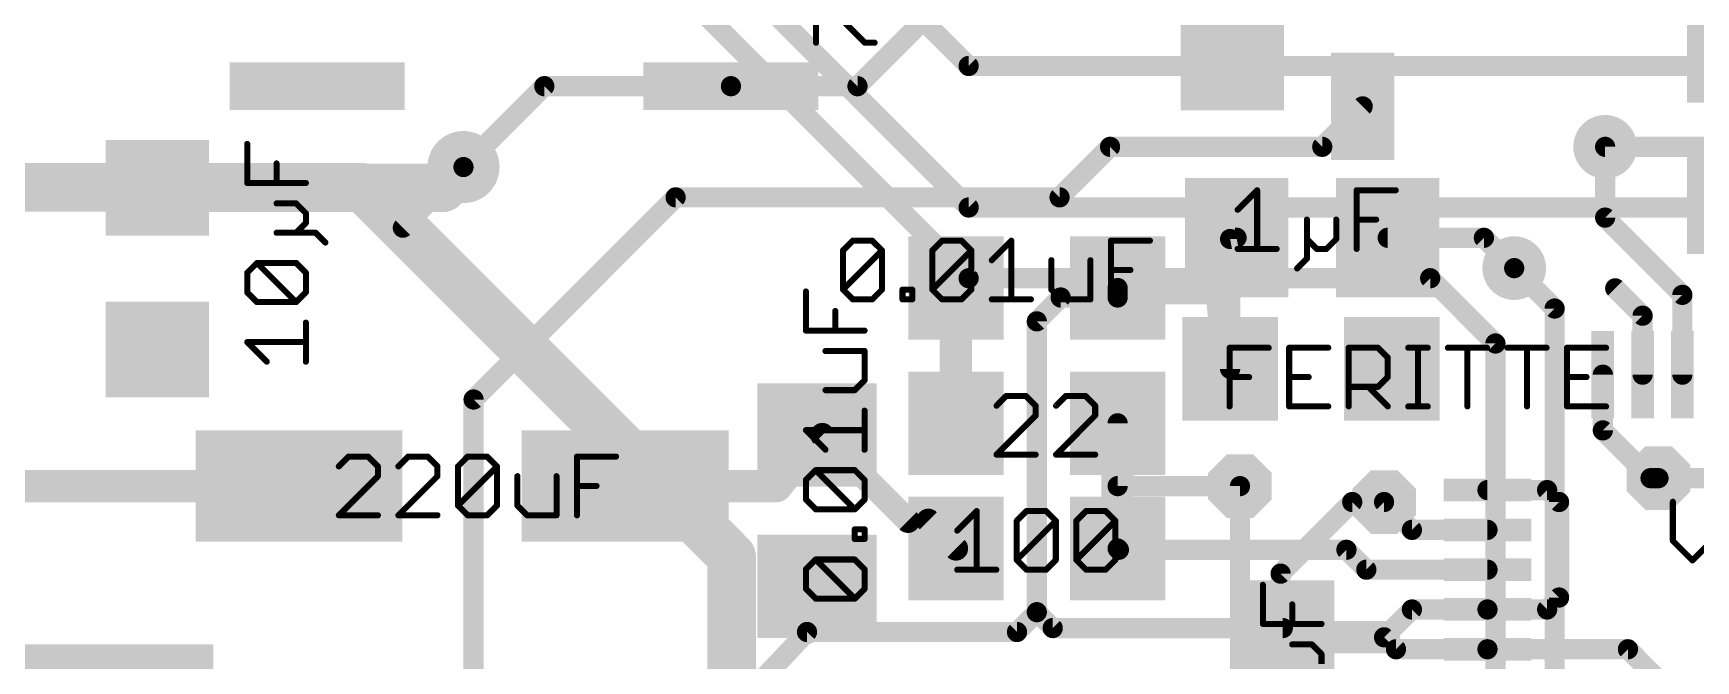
# Model space of a CAD drawing. Extents: x -2.6 to 77.4, y -0.1 to 55.9.
# Drawn here: x 15.42 to 36.32, y 27.71 to 35.59 of the extents above; entities that cross this region are included whole.
import ezdxf

# ---------------------------------------------------------------- set-up
doc = ezdxf.new("R2010")
doc.units = 0
for name, color, linetype in [('1', 12, 'CONTINUOUS'), ('16', 132, 'CONTINUOUS'), ('18', 110, 'CONTINUOUS'), ('27', 253, 'CONTINUOUS')]:
    doc.layers.add(name, color=color, linetype=linetype)

# ---------------------------------------------------------------- blocks, each defined once
blk = doc.blocks.new('RECT')
blk.add_solid([(-0.5, -0.5), (0.5, -0.5), (-0.5, 0.5), (0.5, 0.5)])
blk = doc.blocks.new('ROUNDV')
at = {"const_width": 0.5}
blk.add_lwpolyline([(0, -0.25, 1), (0, 0.25, 1), (0, -0.25)], format="xyb", dxfattribs=at)
blk = doc.blocks.new('OCTAGONV')
at = {"const_width": 0.5}
blk.add_lwpolyline([(-0.25, -0.1036), (-0.25, 0.1036), (-0.1036, 0.25), (0.1036, 0.25), (0.25, 0.1036), (0.25, -0.1036), (0.1036, -0.25), (-0.1036, -0.25), (-0.25, -0.1036), (-0.25, 0.1036)], dxfattribs=at)

msp = doc.modelspace()

# ---------------------------------------------------------------- linework, layer by layer
at = {"layer": '1'}
for points, const_width in [([(27.051, 36.195), (25.781, 34.925)], 0.254), ([(21.844, 34.925), (20.828, 33.909)], 0.254), ([(24.19, 34.925), (21.844, 34.925)], 0.254), ([(25.781, 34.925), (24.19, 34.925)], 0.254), ([(31.623, 34.163), (32.131, 34.671)], 0.254), ([(28.321, 33.528), (28.956, 34.163)], 0.254), ([(28.956, 34.163), (31.623, 34.163)], 0.254), ([(35.179, 33.274), (35.179, 34.163)], 0.254), ([(20.567, 33.648), (20.828, 33.909)], 0.6096), ([(20.574, 33.655), (20.828, 33.909)], 0.6096), ([(16.98, 33.648), (20.567, 33.648)], 0.6096), ([(20.955, 30.988), (23.495, 33.528)], 0.254), ([(23.495, 33.528), (28.321, 33.528)], 0.254), ([(36.15, 32.303), (35.179, 33.274)], 0.254), ([(30.546, 33.02), (30.465, 33.005)], 0.254), ([(30.465, 33.005), (30.465, 31.373)], 0.254), ([(33.655, 33.02), (32.446, 33.02)], 0.254), ([(34.036, 32.639), (33.655, 33.02)], 0.254), ([(27.019, 30.689), (27.019, 32.389)], 0.4064), ([(28.035, 31.97), (28.335, 32.27)], 0.254), ([(28.335, 32.27), (29.051, 32.27)], 0.254), ([(30.349, 32.389), (29.051, 32.389)], 0.4064), ([(29.051, 32.27), (29.051, 32.389)], 0.254), ([(30.465, 31.373), (30.349, 32.389)], 0.4064), ([(35.65, 32.041), (35.306, 32.385)], 0.254), ([(36.15, 31.3), (36.15, 32.303)], 0.254), ([(28.035, 31.97), (28.035, 28.316)], 0.254), ([(35.65, 31.3), (35.65, 32.041)], 0.254), ([(35.15, 31.3), (35.15, 30.6)], 0.254), ([(20.955, 21.971), (20.955, 30.988)], 0.254), ([(25.273, 30.541), (24.759, 29.9)], 0.4064), ([(29.051, 30.689), (29.051, 29.116)], 0.4064), ([(29.051, 29.9), (29.051, 30.689)], 0.254), ([(35.15, 30.6), (35.75, 30)], 0.254), ([(25.273, 30.541), (25.339, 30.541)], 0.3048), ([(25.339, 30.541), (26.416, 29.464)], 0.3048), ([(5.173, 29.9), (18.761, 29.9)], 0.4064), ([(24.759, 29.9), (22.861, 29.9)], 0.4064), ([(35.75, 30), (35.85, 30)], 0.254), ([(30.589, 29.9), (29.051, 29.9)], 0.254), ([(33.7, 29.85), (34.45, 29.85)], 0.254), ([(34.45, 29.85), (34.6, 29.7)], 0.254), ([(32.75, 29.35), (32.4, 29.7)], 0.254), ([(34.6, 29.7), (34.6, 28.5)], 0.254), ([(26.416, 29.464), (26.671, 29.464)], 0.3048), ([(26.671, 29.464), (27.019, 29.116)], 0.3048), ([(33.7, 29.35), (32.75, 29.35)], 0.254), ([(29.051, 29.108), (29.051, 29.116)], 0.4064), ([(29.067, 29.1), (29.051, 29.116)], 0.254), ([(31.927, 29.1), (29.067, 29.1)], 0.254), ([(32.177, 28.85), (31.927, 29.1)], 0.254), ([(33.7, 28.85), (32.177, 28.85)], 0.254), ([(25.146, 28.387), (25.273, 28.641)], 0.3048), ([(25.146, 28.067), (25.146, 28.387)], 0.3048), ([(27.786, 28.067), (28.035, 28.316)], 0.254), ([(28.035, 28.316), (28.235, 28.116)], 0.254), ([(32.75, 28.35), (32.4, 28)], 0.254), ([(33.7, 28.35), (32.75, 28.35)], 0.254), ([(34.45, 28.35), (33.7, 28.35)], 0.254), ([(34.6, 28.5), (34.45, 28.35)], 0.254), ([(28.235, 28.116), (31.127, 28.116)], 0.254), ([(31.243, 28), (31.127, 28.116)], 0.4064), ([(24.069, 26.924), (25.146, 28.067)], 0.254), ([(25.146, 28.067), (27.786, 28.067)], 0.254), ([(32.4, 28), (31.243, 28)], 0.4064), ([(32.55, 27.85), (32.4, 28)], 0.254), ([(33.7, 27.85), (32.55, 27.85)], 0.254), ([(33.7, 27.85), (35.466, 27.85)], 0.254), ([(35.466, 27.85), (35.87, 27.446)], 0.254)]:
    msp.add_lwpolyline(points, dxfattribs=dict(at, const_width=const_width))
for points, const_width in [([(21.844, 34.9885, 1), (21.844, 34.8615)], 0.127), ([(21.8889, 34.8801, 1), (21.7991, 34.9699)], 0.127), ([(24.19, 34.9885, 1), (24.19, 34.8615)], 0.127), ([(24.19, 34.8615, 1), (24.19, 34.9885)], 0.127), ([(25.7361, 34.9699, 1), (25.8259, 34.8801)], 0.127), ([(25.781, 34.8615, 1), (25.781, 34.9885)], 0.127), ([(32.1759, 34.6261, 1), (32.0861, 34.7159)], 0.127), ([(28.956, 34.2265, 1), (28.956, 34.0995)], 0.127), ([(29.0009, 34.1181, 1), (28.9111, 34.2079)], 0.127), ([(31.623, 34.0995, 1), (31.623, 34.2265)], 0.127), ([(35.2425, 34.163, 1), (35.1155, 34.163)], 0.127), ([(20.9358, 33.8012, 1), (20.7202, 34.0168)], 0.3048), ([(20.9358, 33.8012, 1), (20.7202, 34.0168)], 0.3048), ([(31.5781, 34.2079, 1), (31.6679, 34.1181)], 0.127), ([(16.98, 33.8004, 1), (16.98, 33.4956)], 0.3048), ([(20.4592, 33.7558, 1), (20.6748, 33.5402)], 0.3048), ([(20.4662, 33.7628, 1), (20.6818, 33.5472)], 0.3048), ([(20.567, 33.4956, 1), (20.567, 33.8004)], 0.3048), ([(20.7831, 33.9539, 1), (20.8729, 33.8641)], 0.127), ([(23.495, 33.5915, 1), (23.495, 33.4645)], 0.127), ([(23.5399, 33.4831, 1), (23.4501, 33.5729)], 0.127), ([(28.321, 33.4645, 1), (28.321, 33.5915)], 0.127), ([(28.2761, 33.5729, 1), (28.3659, 33.4831)], 0.127), ([(35.2239, 33.3189, 1), (35.1341, 33.2291)], 0.127), ([(35.1155, 33.274, 1), (35.2425, 33.274)], 0.127), ([(30.5285, 33.005, 1), (30.4015, 33.005)], 0.127), ([(30.4534, 33.0674, 1), (30.4766, 32.9426)], 0.127), ([(30.5576, 32.9576, 1), (30.5344, 33.0824)], 0.127), ([(32.446, 33.0835, 1), (32.446, 32.9565)], 0.127), ([(33.6999, 33.0649, 1), (33.6101, 32.9751)], 0.127), ([(33.655, 32.9565, 1), (33.655, 33.0835)], 0.127), ([(33.9911, 32.5941, 1), (34.0809, 32.6839)], 0.127), ([(27.1206, 32.389, 1), (26.9174, 32.389)], 0.2032), ([(28.335, 32.3335, 1), (28.335, 32.2065)], 0.127), ([(28.3799, 32.2251, 1), (28.2901, 32.3149)], 0.127), ([(29.051, 32.4906, 1), (29.051, 32.2874)], 0.2032), ([(29.1145, 32.389, 1), (28.9875, 32.389)], 0.127), ([(29.051, 32.2065, 1), (29.051, 32.3335)], 0.127), ([(30.4499, 32.4005, 1), (30.2481, 32.3775)], 0.2032), ([(30.349, 32.2874, 1), (30.349, 32.4906)], 0.2032), ([(35.3509, 32.4299, 1), (35.2611, 32.3401)], 0.127), ([(36.2135, 32.303, 1), (36.0865, 32.303)], 0.127), ([(36.1051, 32.2581, 1), (36.1949, 32.3479)], 0.127), ([(28.9875, 32.27, 1), (29.1145, 32.27)], 0.127), ([(28.0985, 31.97, 1), (27.9715, 31.97)], 0.127), ([(27.9901, 32.0149, 1), (28.0799, 31.9251)], 0.127), ([(35.7135, 32.041, 1), (35.5865, 32.041)], 0.127), ([(35.6051, 31.9961, 1), (35.6949, 32.0859)], 0.127), ([(30.3641, 31.3615, 1), (30.5659, 31.3845)], 0.2032), ([(30.4015, 31.373, 1), (30.5285, 31.373)], 0.127), ([(35.2135, 31.3, 1), (35.0865, 31.3)], 0.127), ([(35.5865, 31.3, 1), (35.7135, 31.3)], 0.127), ([(36.0865, 31.3, 1), (36.2135, 31.3)], 0.127), ([(21.0185, 30.988, 1), (20.8915, 30.988)], 0.127), ([(20.9101, 31.0329, 1), (20.9999, 30.9431)], 0.127), ([(25.3523, 30.4774, 1), (25.1937, 30.6046)], 0.2032), ([(26.9174, 30.689, 1), (27.1206, 30.689)], 0.2032), ([(29.1526, 30.689, 1), (28.9494, 30.689)], 0.2032), ([(29.1145, 30.689, 1), (28.9875, 30.689)], 0.127), ([(35.1949, 30.6449, 1), (35.1051, 30.5551)], 0.127), ([(25.273, 30.6172, 1), (25.273, 30.4648)], 0.1524), ([(25.3929, 30.5949, 1), (25.2851, 30.4871)], 0.1524), ([(25.339, 30.4648, 1), (25.339, 30.6172)], 0.1524), ([(35.0865, 30.6, 1), (35.2135, 30.6)], 0.127), ([(18.761, 29.7984, 1), (18.761, 30.0016)], 0.2032), ([(22.861, 30.0016, 1), (22.861, 29.7984)], 0.2032), ([(24.759, 29.7984, 1), (24.759, 30.0016)], 0.2032), ([(35.75, 30.0635, 1), (35.75, 29.9365)], 0.127), ([(35.7051, 29.9551, 1), (35.7949, 30.0449)], 0.127), ([(35.85, 29.9365, 1), (35.85, 30.0635)], 0.127), ([(24.6797, 29.9636, 1), (24.8383, 29.8364)], 0.2032), ([(29.051, 29.9635, 1), (29.051, 29.8365)], 0.127), ([(28.9875, 29.9, 1), (29.1145, 29.9)], 0.127), ([(30.589, 29.8365, 1), (30.589, 29.9635)], 0.127), ([(33.7, 29.9135, 1), (33.7, 29.7865)], 0.127), ([(34.4949, 29.8949, 1), (34.4051, 29.8051)], 0.127), ([(34.45, 29.7865, 1), (34.45, 29.9135)], 0.127), ([(32.4449, 29.7449, 1), (32.3551, 29.6551)], 0.127), ([(34.6635, 29.7, 1), (34.5365, 29.7)], 0.127), ([(34.5551, 29.6551, 1), (34.6449, 29.7449)], 0.127), ([(26.416, 29.5402, 1), (26.416, 29.3878)], 0.1524), ([(26.3621, 29.4101, 1), (26.4699, 29.5179)], 0.1524), ([(26.7249, 29.5179, 1), (26.6171, 29.4101)], 0.1524), ([(26.671, 29.3878, 1), (26.671, 29.5402)], 0.1524), ([(32.75, 29.4135, 1), (32.75, 29.2865)], 0.127), ([(33.7, 29.2865, 1), (33.7, 29.4135)], 0.127), ([(29.1526, 29.116, 1), (28.9494, 29.116)], 0.2032), ([(32.7051, 29.3051, 1), (32.7949, 29.3949)], 0.127), ([(26.9651, 29.0621, 1), (27.0729, 29.1699)], 0.1524), ([(28.9494, 29.116, 1), (29.1526, 29.116)], 0.2032), ([(28.9494, 29.108, 1), (29.1526, 29.108)], 0.2032), ([(29.0959, 29.1609, 1), (29.0061, 29.0711)], 0.127), ([(29.067, 29.1635, 1), (29.067, 29.0365)], 0.127), ([(29.0221, 29.0551, 1), (29.1119, 29.1449)], 0.127), ([(31.9719, 29.1449, 1), (31.8821, 29.0551)], 0.127), ([(31.927, 29.0365, 1), (31.927, 29.1635)], 0.127), ([(32.177, 28.9135, 1), (32.177, 28.7865)], 0.127), ([(32.1321, 28.8051, 1), (32.2219, 28.8949)], 0.127), ([(33.7, 28.7865, 1), (33.7, 28.9135)], 0.127), ([(25.3412, 28.6069, 1), (25.2048, 28.6751)], 0.1524), ([(25.2222, 28.387, 1), (25.0698, 28.387)], 0.1524), ([(25.0778, 28.4211, 1), (25.2142, 28.3529)], 0.1524), ([(28.0799, 28.3609, 1), (27.9901, 28.2711)], 0.127), ([(28.0799, 28.2711, 1), (27.9901, 28.3609)], 0.127), ([(32.75, 28.4135, 1), (32.75, 28.2865)], 0.127), ([(32.7949, 28.3051, 1), (32.7051, 28.3949)], 0.127), ([(33.7, 28.4135, 1), (33.7, 28.2865)], 0.127), ([(33.7, 28.2865, 1), (33.7, 28.4135)], 0.127), ([(34.4051, 28.3949, 1), (34.4949, 28.3051)], 0.127), ([(34.45, 28.2865, 1), (34.45, 28.4135)], 0.127), ([(34.5365, 28.5, 1), (34.6635, 28.5)], 0.127), ([(34.6449, 28.4551, 1), (34.5551, 28.5449)], 0.127), ([(27.9715, 28.316, 1), (28.0985, 28.316)], 0.127), ([(28.235, 28.1795, 1), (28.235, 28.0525)], 0.127), ([(28.1901, 28.0711, 1), (28.2799, 28.1609)], 0.127), ([(31.1988, 28.1878, 1), (31.0552, 28.0442)], 0.2032), ([(31.127, 28.0525, 1), (31.127, 28.1795)], 0.127), ([(25.0698, 28.067, 1), (25.2222, 28.067)], 0.1524), ([(25.146, 28.1305, 1), (25.146, 28.0035)], 0.127), ([(25.1922, 28.0235, 1), (25.0998, 28.1105)], 0.127), ([(27.7411, 28.1119, 1), (27.8309, 28.0221)], 0.127), ([(27.786, 28.0035, 1), (27.786, 28.1305)], 0.127), ([(31.243, 28.1016, 1), (31.243, 27.8984)], 0.2032), ([(31.1712, 27.9282, 1), (31.3148, 28.0718)], 0.2032), ([(32.4449, 28.0449, 1), (32.3551, 27.9551)], 0.127), ([(32.3551, 28.0449, 1), (32.4449, 27.9551)], 0.127), ([(32.4, 27.8984, 1), (32.4, 28.1016)], 0.2032), ([(32.55, 27.9135, 1), (32.55, 27.7865)], 0.127), ([(32.5051, 27.8051, 1), (32.5949, 27.8949)], 0.127), ([(33.7, 27.9135, 1), (33.7, 27.7865)], 0.127), ([(33.7, 27.7865, 1), (33.7, 27.9135)], 0.127), ([(35.5109, 27.8949, 1), (35.4211, 27.8051)], 0.127), ([(35.466, 27.7865, 1), (35.466, 27.9135)], 0.127)]:
    msp.add_lwpolyline(points, format="xyb", dxfattribs=dict(at, const_width=const_width))
at = {"layer": '16'}
for points, const_width in [([(21.082, 41.275), (27.178, 35.179)], 0.254), ([(21.717, 38.862), (27.178, 33.401)], 0.254), ([(27.178, 32.512), (23.495, 36.195)], 0.254), ([(27.178, 35.179), (54.356, 35.179)], 0.254), ([(35.179, 34.163), (36.703, 34.163)], 0.254), ([(19.558, 33.655), (4.826, 33.655)], 0.6096), ([(20.066, 33.147), (19.558, 33.655)], 0.6096), ([(20.828, 33.909), (20.066, 33.147)], 0.254), ([(24.2, 29.013), (20.066, 33.147)], 0.6096), ([(27.178, 33.401), (36.449, 33.401)], 0.254), ([(32.98, 32.512), (27.178, 32.512)], 0.254), ([(33.8, 31.692), (32.98, 32.512)], 0.254), ([(34.544, 32.131), (34.036, 32.639)], 0.254), ([(34.544, 27.178), (34.544, 32.131)], 0.254), ([(33.8, 26.218), (33.8, 31.692)], 0.254), ([(35.85, 30), (38.7, 30)], 0.254), ([(30.589, 29.9), (30.589, 24.484)], 0.254), ([(32, 29.7), (31.1, 28.8)], 0.254), ([(32.4, 29.7), (32, 29.7)], 0.254), ([(24.2, 19.3), (24.2, 29.013)], 0.6096), ([(31.1, 28.8), (31.1, 27.1)], 0.254)]:
    msp.add_lwpolyline(points, dxfattribs=dict(at, const_width=const_width))
for points, const_width in [([(27.178, 35.2425, 1), (27.178, 35.1155)], 0.127), ([(27.1331, 35.1341, 1), (27.2229, 35.2239)], 0.127), ([(35.179, 34.2265, 1), (35.179, 34.0995)], 0.127), ([(19.6658, 33.7628, 1), (19.4502, 33.5472)], 0.3048), ([(19.558, 33.5026, 1), (19.558, 33.8074)], 0.3048), ([(20.8729, 33.8641, 1), (20.7831, 33.9539)], 0.127), ([(20.1738, 33.2548, 1), (19.9582, 33.0392)], 0.3048), ([(27.178, 33.4645, 1), (27.178, 33.3375)], 0.127), ([(27.1331, 33.3561, 1), (27.2229, 33.4459)], 0.127), ([(19.9582, 33.0392, 1), (20.1738, 33.2548)], 0.3048), ([(20.0211, 33.1919, 1), (20.1109, 33.1021)], 0.127), ([(27.178, 32.5755, 1), (27.178, 32.4485)], 0.127), ([(27.1331, 32.4671, 1), (27.2229, 32.5569)], 0.127), ([(33.0249, 32.5569, 1), (32.9351, 32.4671)], 0.127), ([(32.98, 32.4485, 1), (32.98, 32.5755)], 0.127), ([(34.0809, 32.6839, 1), (33.9911, 32.5941)], 0.127), ([(34.6075, 32.131, 1), (34.4805, 32.131)], 0.127), ([(34.4991, 32.0861, 1), (34.5889, 32.1759)], 0.127), ([(33.8635, 31.692, 1), (33.7365, 31.692)], 0.127), ([(33.7551, 31.6471, 1), (33.8449, 31.7369)], 0.127), ([(35.85, 30.0635, 1), (35.85, 29.9365)], 0.127), ([(30.6525, 29.9, 1), (30.5255, 29.9)], 0.127), ([(32, 29.7635, 1), (32, 29.6365)], 0.127), ([(32.0449, 29.6551, 1), (31.9551, 29.7449)], 0.127), ([(32.4, 29.6365, 1), (32.4, 29.7635)], 0.127), ([(24.3524, 29.013, 1), (24.0476, 29.013)], 0.3048), ([(24.0922, 28.9052, 1), (24.3078, 29.1208)], 0.3048), ([(31.1635, 28.8, 1), (31.0365, 28.8)], 0.127), ([(31.0551, 28.8449, 1), (31.1449, 28.7551)], 0.127)]:
    msp.add_lwpolyline(points, format="xyb", dxfattribs=dict(at, const_width=const_width))
at = {"layer": '27', "const_width": 0.0762}
for points in [[(25.2597, 35.4711), (25.2597, 35.9626)], [(25.3825, 35.9626), (25.874, 35.4711)], [(25.874, 35.4711), (25.9969, 35.4711)], [(18.1097, 33.7088), (18.1097, 34.2003)], [(18.4783, 33.7088), (18.4783, 33.9546)], [(18.8469, 33.7088), (18.1097, 33.7088)], [(30.5589, 33.3718), (30.8046, 33.6175)], [(30.8046, 33.6175), (30.8046, 32.8803)], [(32.0557, 32.8803), (32.0557, 33.6175)], [(32.0557, 33.6175), (32.5472, 33.6175)], [(18.724, 33.4519), (18.4783, 33.4519)], [(18.8469, 33.329), (18.724, 33.4519)], [(18.724, 33.0833), (18.8469, 33.2062)], [(18.8469, 33.2062), (18.8469, 33.329)], [(31.4301, 33.2489), (31.4301, 33.0032)], [(31.7988, 33.0032), (31.7988, 33.2489)], [(32.0557, 33.2489), (32.3014, 33.2489)], [(18.4783, 33.0833), (18.724, 33.0833)], [(18.724, 33.0833), (18.9698, 33.0833)], [(18.9698, 33.0833), (19.0926, 32.9604)], [(25.5983, 32.8611), (25.7212, 32.9839)], [(25.7212, 32.9839), (25.9669, 32.9839)], [(25.9669, 32.9839), (26.0898, 32.8611)], [(26.7209, 32.8611), (26.8438, 32.9839)], [(26.8438, 32.9839), (27.0896, 32.9839)], [(27.0896, 32.9839), (27.2124, 32.8611)], [(27.4694, 32.7382), (27.7151, 32.9839)], [(27.7151, 32.9839), (27.7151, 32.2467)], [(28.9662, 32.2467), (28.9662, 32.9839)], [(28.9662, 32.9839), (29.4577, 32.9839)], [(31.4301, 33.0032), (31.553, 32.8803)], [(31.4301, 33.0032), (31.4301, 32.7574)], [(31.6759, 32.8803), (31.7988, 33.0032)], [(25.5983, 32.3696), (25.5983, 32.8611)], [(25.5983, 32.3696), (26.0898, 32.8611)], [(26.0898, 32.8611), (26.0898, 32.3696)], [(26.7209, 32.3696), (26.7209, 32.8611)], [(26.7209, 32.3696), (27.2124, 32.8611)], [(27.2124, 32.8611), (27.2124, 32.3696)], [(30.5589, 32.8803), (31.0503, 32.8803)], [(31.553, 32.8803), (31.6759, 32.8803)], [(18.1097, 32.5806), (18.2325, 32.7035)], [(18.1097, 32.3349), (18.1097, 32.5806)], [(18.2325, 32.7035), (18.724, 32.7035)], [(18.724, 32.212), (18.2325, 32.7035)], [(18.724, 32.7035), (18.8469, 32.5806)], [(18.8469, 32.5806), (18.8469, 32.3349)], [(28.2178, 32.7382), (28.2178, 32.3696)], [(28.7093, 32.2467), (28.7093, 32.7382)], [(28.9662, 32.6153), (29.2119, 32.6153)], [(31.4301, 32.7574), (31.3073, 32.6346)], [(25.7212, 32.2467), (25.5983, 32.3696)], [(26.0898, 32.3696), (25.9669, 32.2467)], [(26.3467, 32.2467), (26.3467, 32.3696)], [(26.3467, 32.3696), (26.4696, 32.3696)], [(26.4696, 32.3696), (26.4696, 32.2467)], [(26.8438, 32.2467), (26.7209, 32.3696)], [(27.2124, 32.3696), (27.0896, 32.2467)], [(28.2178, 32.3696), (28.3406, 32.2467)], [(18.2325, 32.212), (18.1097, 32.3349)], [(18.724, 32.212), (18.2325, 32.212)], [(18.8469, 32.3349), (18.724, 32.212)], [(25.1327, 31.854), (25.1327, 32.3455)], [(25.9669, 32.2467), (25.7212, 32.2467)], [(26.4696, 32.2467), (26.3467, 32.2467)], [(27.0896, 32.2467), (26.8438, 32.2467)], [(27.4694, 32.2467), (27.9608, 32.2467)], [(28.3406, 32.2467), (28.7093, 32.2467)], [(18.8469, 31.4636), (18.8469, 31.9551)], [(25.5013, 31.854), (25.5013, 32.0997)], [(25.8699, 31.854), (25.1327, 31.854)], [(18.3554, 31.4636), (18.1097, 31.7093)], [(18.1097, 31.7093), (18.8469, 31.7093)], [(25.8699, 31.597), (25.3784, 31.597)], [(25.8699, 31.2284), (25.8699, 31.597)], [(30.4586, 30.9015), (30.4586, 31.6387)], [(30.4586, 31.6387), (30.9501, 31.6387)], [(31.6985, 31.6387), (31.207, 31.6387)], [(31.207, 31.6387), (31.207, 30.9015)], [(31.9554, 30.9015), (31.9554, 31.6387)], [(31.9554, 31.6387), (32.324, 31.6387)], [(32.324, 31.6387), (32.4469, 31.5159)], [(32.7038, 31.6387), (32.9496, 31.6387)], [(32.8267, 30.9015), (32.8267, 31.6387)], [(33.2028, 31.6387), (33.6943, 31.6387)], [(33.4485, 30.9015), (33.4485, 31.6387)], [(33.9512, 31.6387), (34.4427, 31.6387)], [(34.1969, 30.9015), (34.1969, 31.6387)], [(35.1911, 31.6387), (34.6996, 31.6387)], [(34.6996, 31.6387), (34.6996, 30.9015)], [(32.4469, 31.5159), (32.4469, 31.2701)], [(25.3784, 31.1056), (25.747, 31.1056)], [(25.747, 31.1056), (25.8699, 31.2284)], [(30.4586, 31.2701), (30.7043, 31.2701)], [(31.207, 31.2701), (31.4528, 31.2701)], [(32.324, 31.1472), (31.9554, 31.1472)], [(32.2012, 31.1472), (32.4469, 30.9015)], [(32.4469, 31.2701), (32.324, 31.1472)], [(34.6996, 31.2701), (34.9454, 31.2701)], [(27.6516, 31.0325), (27.5288, 30.9097)], [(27.8974, 31.0325), (27.6516, 31.0325)], [(28.0203, 30.9097), (27.8974, 31.0325)], [(28.0203, 30.7868), (28.0203, 30.9097)], [(28.4001, 31.0325), (28.2772, 30.9097)], [(28.6458, 31.0325), (28.4001, 31.0325)], [(28.7687, 30.9097), (28.6458, 31.0325)], [(28.7687, 30.7868), (28.7687, 30.9097)], [(31.207, 30.9015), (31.6985, 30.9015)], [(32.7038, 30.9015), (32.9496, 30.9015)], [(34.6996, 30.9015), (35.1911, 30.9015)], [(25.8699, 30.3571), (25.8699, 30.8486)], [(27.5288, 30.2953), (28.0203, 30.7868)], [(28.2772, 30.2953), (28.7687, 30.7868)], [(25.3784, 30.3571), (25.1327, 30.6029)], [(25.1327, 30.6029), (25.8699, 30.6029)], [(19.3839, 30.2705), (19.261, 30.1477)], [(19.6296, 30.2705), (19.3839, 30.2705)], [(19.7525, 30.1477), (19.6296, 30.2705)], [(20.1323, 30.2705), (20.0094, 30.1477)], [(20.3781, 30.2705), (20.1323, 30.2705)], [(20.5009, 30.1477), (20.3781, 30.2705)], [(20.7579, 30.1477), (20.8807, 30.2705)], [(20.8807, 30.2705), (21.1265, 30.2705)], [(21.1265, 30.2705), (21.2493, 30.1477)], [(22.2547, 29.5333), (22.2547, 30.2705)], [(22.2547, 30.2705), (22.7462, 30.2705)], [(28.0203, 30.2953), (27.5288, 30.2953)], [(28.7687, 30.2953), (28.2772, 30.2953)], [(19.7525, 30.0248), (19.7525, 30.1477)], [(20.5009, 30.0248), (20.5009, 30.1477)], [(20.7579, 29.6562), (20.7579, 30.1477)], [(20.7579, 29.6562), (21.2493, 30.1477)], [(21.2493, 30.1477), (21.2493, 29.6562)], [(25.1327, 29.9773), (25.2555, 30.1002)], [(25.2555, 30.1002), (25.747, 30.1002)], [(25.747, 29.6087), (25.2555, 30.1002)], [(25.747, 30.1002), (25.8699, 29.9773)], [(19.261, 29.5333), (19.7525, 30.0248)], [(20.0094, 29.5333), (20.5009, 30.0248)], [(21.5063, 30.0248), (21.5063, 29.6562)], [(21.9978, 29.5333), (21.9978, 30.0248)], [(22.2547, 29.9019), (22.5004, 29.9019)], [(25.1327, 29.7316), (25.1327, 29.9773)], [(25.8699, 29.9773), (25.8699, 29.7316)], [(20.8807, 29.5333), (20.7579, 29.6562)], [(21.2493, 29.6562), (21.1265, 29.5333)], [(21.5063, 29.6562), (21.6291, 29.5333)], [(25.2555, 29.6087), (25.1327, 29.7316)], [(25.8699, 29.7316), (25.747, 29.6087)], [(36.0303, 29.7034), (36.0303, 29.2119)], [(19.7525, 29.5333), (19.261, 29.5333)], [(20.5009, 29.5333), (20.0094, 29.5333)], [(21.1265, 29.5333), (20.8807, 29.5333)], [(21.6291, 29.5333), (21.9978, 29.5333)], [(25.747, 29.6087), (25.2555, 29.6087)], [(27.0344, 29.3408), (27.2801, 29.5865)], [(27.2801, 29.5865), (27.2801, 28.8493)], [(27.7828, 29.4637), (27.9056, 29.5865)], [(27.7828, 28.9722), (27.7828, 29.4637)], [(27.7828, 28.9722), (28.2743, 29.4637)], [(27.9056, 29.5865), (28.1514, 29.5865)], [(28.1514, 29.5865), (28.2743, 29.4637)], [(28.2743, 29.4637), (28.2743, 28.9722)], [(28.5312, 29.4637), (28.6541, 29.5865)], [(28.5312, 28.9722), (28.5312, 29.4637)], [(28.5312, 28.9722), (29.0227, 29.4637)], [(28.6541, 29.5865), (28.8998, 29.5865)], [(28.8998, 29.5865), (29.0227, 29.4637)], [(29.0227, 29.4637), (29.0227, 28.9722)], [(25.747, 29.2345), (25.747, 29.3574)], [(25.747, 29.3574), (25.8699, 29.3574)], [(25.8699, 29.2345), (25.747, 29.2345)], [(25.8699, 29.3574), (25.8699, 29.2345)], [(36.0303, 29.2119), (36.276, 28.9662)], [(36.276, 28.9662), (36.5218, 29.2119)], [(25.1327, 28.8547), (25.2555, 28.9776)], [(25.1327, 28.609), (25.1327, 28.8547)], [(25.2555, 28.9776), (25.747, 28.9776)], [(25.747, 28.4861), (25.2555, 28.9776)], [(25.747, 28.9776), (25.8699, 28.8547)], [(25.8699, 28.8547), (25.8699, 28.609)], [(27.0344, 28.8493), (27.5258, 28.8493)], [(27.9056, 28.8493), (27.7828, 28.9722)], [(28.1514, 28.8493), (27.9056, 28.8493)], [(28.2743, 28.9722), (28.1514, 28.8493)], [(28.6541, 28.8493), (28.5312, 28.9722)], [(28.8998, 28.8493), (28.6541, 28.8493)], [(29.0227, 28.9722), (28.8998, 28.8493)], [(25.2555, 28.4861), (25.1327, 28.609)], [(25.8699, 28.609), (25.747, 28.4861)], [(30.8767, 28.1685), (30.8767, 28.6599)], [(25.747, 28.4861), (25.2555, 28.4861)], [(31.2453, 28.1685), (31.2453, 28.4142)], [(31.6139, 28.1685), (30.8767, 28.1685)], [(31.491, 27.9115), (31.2453, 27.9115)], [(31.6139, 27.7887), (31.491, 27.9115)], [(31.6139, 27.6658), (31.6139, 27.7887)]]:
    msp.add_lwpolyline(points, dxfattribs=at)
at = {"layer": '27', "const_width": 0.0381}
for points in [[(25.2406, 35.4711, 1), (25.2787, 35.4711)], [(25.874, 35.4901, 1), (25.874, 35.452)], [(25.8606, 35.4576, 1), (25.8875, 35.4846)], [(25.9969, 35.452, 1), (25.9969, 35.4901)], [(18.1287, 34.2003, 1), (18.0906, 34.2003)], [(18.4973, 33.9546, 1), (18.4592, 33.9546)], [(18.0906, 33.7088, 1), (18.1287, 33.7088)], [(18.1097, 33.7279, 1), (18.1097, 33.6898)], [(18.4592, 33.7088, 1), (18.4973, 33.7088)], [(18.8469, 33.6898, 1), (18.8469, 33.7279)], [(30.8236, 33.6175, 1), (30.7855, 33.6175)], [(30.8181, 33.6041, 1), (30.7911, 33.631)], [(32.0747, 33.6175, 1), (32.0366, 33.6175)], [(32.0557, 33.6366, 1), (32.0557, 33.5985)], [(32.5472, 33.5985, 1), (32.5472, 33.6366)], [(18.4783, 33.471, 1), (18.4783, 33.4329)], [(18.7375, 33.4654, 1), (18.7106, 33.4384)], [(18.724, 33.4329, 1), (18.724, 33.471)], [(18.866, 33.329, 1), (18.8279, 33.329)], [(18.8334, 33.3156, 1), (18.8604, 33.3425)], [(18.8604, 33.1927, 1), (18.8334, 33.2196)], [(30.5454, 33.3853, 1), (30.5723, 33.3583)], [(31.4492, 33.2489, 1), (31.4111, 33.2489)], [(31.8178, 33.2489, 1), (31.7797, 33.2489)], [(32.0557, 33.268, 1), (32.0557, 33.2299)], [(32.3014, 33.2299, 1), (32.3014, 33.268)], [(18.4783, 33.1024, 1), (18.4783, 33.0643)], [(18.724, 33.1024, 1), (18.724, 33.0643)], [(18.7106, 33.0968, 1), (18.7375, 33.0698)], [(18.724, 33.0643, 1), (18.724, 33.1024)], [(18.8279, 33.2062, 1), (18.866, 33.2062)], [(18.9832, 33.0968, 1), (18.9563, 33.0698)], [(18.9698, 33.0643, 1), (18.9698, 33.1024)], [(25.7212, 33.003, 1), (25.7212, 32.9649)], [(25.7347, 32.9705, 1), (25.7077, 32.9974)], [(25.9804, 32.9974, 1), (25.9535, 32.9705)], [(25.9669, 32.9649, 1), (25.9669, 33.003)], [(26.8438, 33.003, 1), (26.8438, 32.9649)], [(26.8573, 32.9705, 1), (26.8303, 32.9974)], [(27.103, 32.9974, 1), (27.0761, 32.9705)], [(27.0896, 32.9649, 1), (27.0896, 33.003)], [(27.7341, 32.9839, 1), (27.696, 32.9839)], [(27.7286, 32.9705, 1), (27.7016, 32.9974)], [(28.9852, 32.9839, 1), (28.9471, 32.9839)], [(28.9662, 33.003, 1), (28.9662, 32.9649)], [(29.4577, 32.9649, 1), (29.4577, 33.003)], [(31.4492, 33.0032, 1), (31.4111, 33.0032)], [(31.4436, 33.0166, 1), (31.4167, 32.9897)], [(31.4111, 33.0032, 1), (31.4492, 33.0032)], [(31.7797, 33.0032, 1), (31.8178, 33.0032)], [(31.8122, 32.9897, 1), (31.7853, 33.0166)], [(19.0792, 32.947, 1), (19.1061, 32.9739)], [(25.6174, 32.8611, 1), (25.5793, 32.8611)], [(25.5848, 32.8745, 1), (25.6118, 32.8476)], [(26.1089, 32.8611, 1), (26.0708, 32.8611)], [(26.1033, 32.8476, 1), (26.0763, 32.8745)], [(26.0763, 32.8476, 1), (26.1033, 32.8745)], [(26.74, 32.8611, 1), (26.7019, 32.8611)], [(26.7075, 32.8745, 1), (26.7344, 32.8476)], [(27.2315, 32.8611, 1), (27.1934, 32.8611)], [(27.2259, 32.8476, 1), (27.199, 32.8745)], [(27.199, 32.8476, 1), (27.2259, 32.8745)], [(30.5589, 32.8993, 1), (30.5589, 32.8612)], [(30.7855, 32.8803, 1), (30.8236, 32.8803)], [(31.0503, 32.8612, 1), (31.0503, 32.8993)], [(31.553, 32.8993, 1), (31.553, 32.8612)], [(31.5395, 32.8668, 1), (31.5665, 32.8938)], [(31.6624, 32.8938, 1), (31.6894, 32.8668)], [(31.6759, 32.8612, 1), (31.6759, 32.8993)], [(32.0366, 32.8803, 1), (32.0747, 32.8803)], [(18.1287, 32.5806, 1), (18.0906, 32.5806)], [(18.0962, 32.5941, 1), (18.1231, 32.5672)], [(18.246, 32.717, 1), (18.2191, 32.69)], [(18.2325, 32.7225, 1), (18.2325, 32.6844)], [(18.246, 32.69, 1), (18.2191, 32.717)], [(18.7375, 32.717, 1), (18.7106, 32.69)], [(18.724, 32.6844, 1), (18.724, 32.7225)], [(18.866, 32.5806, 1), (18.8279, 32.5806)], [(18.8334, 32.5672, 1), (18.8604, 32.5941)], [(27.4559, 32.7517, 1), (27.4828, 32.7247)], [(28.2368, 32.7382, 1), (28.1987, 32.7382)], [(28.7283, 32.7382, 1), (28.6902, 32.7382)], [(28.9662, 32.6344, 1), (28.9662, 32.5963)], [(29.2119, 32.5963, 1), (29.2119, 32.6344)], [(31.2938, 32.648, 1), (31.3207, 32.6211)], [(31.4111, 32.7574, 1), (31.4492, 32.7574)], [(31.4436, 32.744, 1), (31.4167, 32.7709)], [(25.6118, 32.383, 1), (25.5848, 32.3561)], [(25.5848, 32.383, 1), (25.6118, 32.3561)], [(26.1033, 32.3561, 1), (26.0763, 32.383)], [(26.3467, 32.3886, 1), (26.3467, 32.3505)], [(26.3658, 32.3696, 1), (26.3277, 32.3696)], [(26.4886, 32.3696, 1), (26.4505, 32.3696)], [(26.4696, 32.3505, 1), (26.4696, 32.3886)], [(26.7344, 32.383, 1), (26.7075, 32.3561)], [(26.7075, 32.383, 1), (26.7344, 32.3561)], [(27.2259, 32.3561, 1), (27.199, 32.383)], [(28.2312, 32.383, 1), (28.2043, 32.3561)], [(18.1231, 32.3484, 1), (18.0962, 32.3214)], [(18.0906, 32.3349, 1), (18.1287, 32.3349)], [(18.2325, 32.2311, 1), (18.2325, 32.193)], [(18.2191, 32.1985, 1), (18.246, 32.2255)], [(18.7106, 32.2255, 1), (18.7375, 32.1985)], [(18.7106, 32.1985, 1), (18.7375, 32.2255)], [(18.724, 32.193, 1), (18.724, 32.2311)], [(18.8279, 32.3349, 1), (18.866, 32.3349)], [(18.8604, 32.3214, 1), (18.8334, 32.3484)], [(25.1517, 32.3455, 1), (25.1136, 32.3455)], [(25.5793, 32.3696, 1), (25.6174, 32.3696)], [(25.7212, 32.2658, 1), (25.7212, 32.2277)], [(25.7077, 32.2332, 1), (25.7347, 32.2602)], [(25.9535, 32.2602, 1), (25.9804, 32.2332)], [(25.9669, 32.2277, 1), (25.9669, 32.2658)], [(26.0708, 32.3696, 1), (26.1089, 32.3696)], [(26.3467, 32.2658, 1), (26.3467, 32.2277)], [(26.3277, 32.2467, 1), (26.3658, 32.2467)], [(26.4505, 32.2467, 1), (26.4886, 32.2467)], [(26.4696, 32.2277, 1), (26.4696, 32.2658)], [(26.7019, 32.3696, 1), (26.74, 32.3696)], [(26.8438, 32.2658, 1), (26.8438, 32.2277)], [(26.8303, 32.2332, 1), (26.8573, 32.2602)], [(27.0761, 32.2602, 1), (27.103, 32.2332)], [(27.0896, 32.2277, 1), (27.0896, 32.2658)], [(27.1934, 32.3696, 1), (27.2315, 32.3696)], [(27.4694, 32.2658, 1), (27.4694, 32.2277)], [(27.696, 32.2467, 1), (27.7341, 32.2467)], [(27.9608, 32.2277, 1), (27.9608, 32.2658)], [(28.1987, 32.3696, 1), (28.2368, 32.3696)], [(28.3406, 32.2658, 1), (28.3406, 32.2277)], [(28.3272, 32.2332, 1), (28.3541, 32.2602)], [(28.6902, 32.2467, 1), (28.7283, 32.2467)], [(28.7093, 32.2277, 1), (28.7093, 32.2658)], [(28.9471, 32.2467, 1), (28.9852, 32.2467)], [(18.866, 31.9551, 1), (18.8279, 31.9551)], [(25.5203, 32.0997, 1), (25.4822, 32.0997)], [(25.1327, 31.873, 1), (25.1327, 31.8349)], [(25.1136, 31.854, 1), (25.1517, 31.854)], [(25.4822, 31.854, 1), (25.5203, 31.854)], [(25.8699, 31.8349, 1), (25.8699, 31.873)], [(18.1097, 31.7284, 1), (18.1097, 31.6903)], [(18.1231, 31.7228, 1), (18.0962, 31.6959)], [(18.8469, 31.6903, 1), (18.8469, 31.7284)], [(25.3784, 31.6161, 1), (25.3784, 31.578)], [(25.889, 31.597, 1), (25.8509, 31.597)], [(25.8699, 31.578, 1), (25.8699, 31.6161)], [(30.4586, 31.6578, 1), (30.4586, 31.6197)], [(30.4777, 31.6387, 1), (30.4396, 31.6387)], [(30.9501, 31.6197, 1), (30.9501, 31.6578)], [(31.207, 31.6578, 1), (31.207, 31.6197)], [(31.2261, 31.6387, 1), (31.188, 31.6387)], [(31.6985, 31.6197, 1), (31.6985, 31.6578)], [(31.9554, 31.6578, 1), (31.9554, 31.6197)], [(31.9745, 31.6387, 1), (31.9364, 31.6387)], [(32.3375, 31.6522, 1), (32.3106, 31.6253)], [(32.324, 31.6197, 1), (32.324, 31.6578)], [(32.7038, 31.6578, 1), (32.7038, 31.6197)], [(32.8458, 31.6387, 1), (32.8077, 31.6387)], [(32.9496, 31.6197, 1), (32.9496, 31.6578)], [(33.2028, 31.6578, 1), (33.2028, 31.6197)], [(33.4676, 31.6387, 1), (33.4295, 31.6387)], [(33.6943, 31.6197, 1), (33.6943, 31.6578)], [(33.9512, 31.6578, 1), (33.9512, 31.6197)], [(34.216, 31.6387, 1), (34.1779, 31.6387)], [(34.4427, 31.6197, 1), (34.4427, 31.6578)], [(34.6996, 31.6578, 1), (34.6996, 31.6197)], [(34.7187, 31.6387, 1), (34.6806, 31.6387)], [(35.1911, 31.6197, 1), (35.1911, 31.6578)], [(18.3419, 31.4501, 1), (18.3689, 31.4771)], [(18.8279, 31.4636, 1), (18.866, 31.4636)], [(32.466, 31.5159, 1), (32.4279, 31.5159)], [(32.4334, 31.5024, 1), (32.4604, 31.5293)], [(25.3784, 31.1246, 1), (25.3784, 31.0865)], [(25.747, 31.0865, 1), (25.747, 31.1246)], [(25.8509, 31.2284, 1), (25.889, 31.2284)], [(25.8834, 31.215, 1), (25.8564, 31.2419)], [(30.4586, 31.2892, 1), (30.4586, 31.2511)], [(30.7043, 31.2511, 1), (30.7043, 31.2892)], [(31.207, 31.2892, 1), (31.207, 31.2511)], [(31.4528, 31.2511, 1), (31.4528, 31.2892)], [(31.9554, 31.1663, 1), (31.9554, 31.1282)], [(32.2146, 31.1607, 1), (32.1877, 31.1338)], [(32.3106, 31.1607, 1), (32.3375, 31.1338)], [(32.324, 31.1282, 1), (32.324, 31.1663)], [(32.4279, 31.2701, 1), (32.466, 31.2701)], [(32.4604, 31.2566, 1), (32.4334, 31.2836)], [(34.6996, 31.2892, 1), (34.6996, 31.2511)], [(34.9454, 31.2511, 1), (34.9454, 31.2892)], [(25.7336, 31.119, 1), (25.7605, 31.0921)], [(27.5153, 30.9231, 1), (27.5422, 30.8962)], [(27.6516, 31.0516, 1), (27.6516, 31.0135)], [(27.6651, 31.0191, 1), (27.6382, 31.046)], [(27.9109, 31.046, 1), (27.8839, 31.0191)], [(27.8974, 31.0135, 1), (27.8974, 31.0516)], [(28.0393, 30.9097, 1), (28.0012, 30.9097)], [(28.0068, 30.8962, 1), (28.0337, 30.9231)], [(28.2637, 30.9231, 1), (28.2907, 30.8962)], [(28.4001, 31.0516, 1), (28.4001, 31.0135)], [(28.4135, 31.0191, 1), (28.3866, 31.046)], [(28.6593, 31.046, 1), (28.6323, 31.0191)], [(28.6458, 31.0135, 1), (28.6458, 31.0516)], [(28.7877, 30.9097, 1), (28.7496, 30.9097)], [(28.7552, 30.8962, 1), (28.7821, 30.9231)], [(31.207, 30.9206, 1), (31.207, 30.8825)], [(31.6985, 30.8825, 1), (31.6985, 30.9206)], [(32.4334, 30.888, 1), (32.4604, 30.915)], [(32.7038, 30.9206, 1), (32.7038, 30.8825)], [(32.9496, 30.8825, 1), (32.9496, 30.9206)], [(34.6996, 30.9206, 1), (34.6996, 30.8825)], [(35.1911, 30.8825, 1), (35.1911, 30.9206)], [(25.889, 30.8486, 1), (25.8509, 30.8486)], [(28.0012, 30.7868, 1), (28.0393, 30.7868)], [(28.0337, 30.7733, 1), (28.0068, 30.8003)], [(28.7496, 30.7868, 1), (28.7877, 30.7868)], [(28.7821, 30.7733, 1), (28.7552, 30.8003)], [(30.4396, 30.9015, 1), (30.4777, 30.9015)], [(31.188, 30.9015, 1), (31.2261, 30.9015)], [(31.9364, 30.9015, 1), (31.9745, 30.9015)], [(32.8077, 30.9015, 1), (32.8458, 30.9015)], [(33.4295, 30.9015, 1), (33.4676, 30.9015)], [(34.1779, 30.9015, 1), (34.216, 30.9015)], [(34.6806, 30.9015, 1), (34.7187, 30.9015)], [(25.1327, 30.6219, 1), (25.1327, 30.5838)], [(25.1461, 30.6163, 1), (25.1192, 30.5894)], [(25.8699, 30.5838, 1), (25.8699, 30.6219)], [(19.3839, 30.2896, 1), (19.3839, 30.2515)], [(19.3974, 30.2571, 1), (19.3704, 30.284)], [(19.6431, 30.284, 1), (19.6162, 30.2571)], [(19.6296, 30.2515, 1), (19.6296, 30.2896)], [(20.1323, 30.2896, 1), (20.1323, 30.2515)], [(20.1458, 30.2571, 1), (20.1188, 30.284)], [(20.3915, 30.284, 1), (20.3646, 30.2571)], [(20.3781, 30.2515, 1), (20.3781, 30.2896)], [(20.8807, 30.2896, 1), (20.8807, 30.2515)], [(20.8942, 30.2571, 1), (20.8673, 30.284)], [(21.1399, 30.284, 1), (21.113, 30.2571)], [(21.1265, 30.2515, 1), (21.1265, 30.2896)], [(22.2547, 30.2896, 1), (22.2547, 30.2515)], [(22.2737, 30.2705, 1), (22.2356, 30.2705)], [(22.7462, 30.2515, 1), (22.7462, 30.2896)], [(25.3649, 30.3437, 1), (25.3919, 30.3706)], [(25.8509, 30.3571, 1), (25.889, 30.3571)], [(27.5153, 30.3088, 1), (27.5422, 30.2818)], [(27.5288, 30.3144, 1), (27.5288, 30.2763)], [(28.0203, 30.2763, 1), (28.0203, 30.3144)], [(28.2772, 30.3144, 1), (28.2772, 30.2763)], [(28.2637, 30.3088, 1), (28.2907, 30.2818)], [(28.7687, 30.2763, 1), (28.7687, 30.3144)], [(19.2476, 30.1611, 1), (19.2745, 30.1342)], [(19.7716, 30.1477, 1), (19.7335, 30.1477)], [(19.739, 30.1342, 1), (19.766, 30.1611)], [(19.996, 30.1611, 1), (20.0229, 30.1342)], [(20.52, 30.1477, 1), (20.4819, 30.1477)], [(20.4875, 30.1342, 1), (20.5144, 30.1611)], [(20.7769, 30.1477, 1), (20.7388, 30.1477)], [(20.7444, 30.1611, 1), (20.7713, 30.1342)], [(21.2684, 30.1477, 1), (21.2303, 30.1477)], [(21.2628, 30.1342, 1), (21.2359, 30.1611)], [(21.2359, 30.1342, 1), (21.2628, 30.1611)], [(25.2555, 30.1193, 1), (25.2555, 30.0812)], [(25.269, 30.1137, 1), (25.2421, 30.0867)], [(25.269, 30.0867, 1), (25.2421, 30.1137)], [(25.7605, 30.1137, 1), (25.7336, 30.0867)], [(25.747, 30.0812, 1), (25.747, 30.1193)], [(19.7335, 30.0248, 1), (19.7716, 30.0248)], [(19.766, 30.0113, 1), (19.739, 30.0383)], [(20.4819, 30.0248, 1), (20.52, 30.0248)], [(20.5144, 30.0113, 1), (20.4875, 30.0383)], [(21.5253, 30.0248, 1), (21.4872, 30.0248)], [(22.0168, 30.0248, 1), (21.9787, 30.0248)], [(22.2547, 29.921, 1), (22.2547, 29.8829)], [(22.5004, 29.8829, 1), (22.5004, 29.921)], [(25.1517, 29.9773, 1), (25.1136, 29.9773)], [(25.1192, 29.9908, 1), (25.1461, 29.9639)], [(25.889, 29.9773, 1), (25.8509, 29.9773)], [(25.8564, 29.9639, 1), (25.8834, 29.9908)], [(20.7713, 29.6696, 1), (20.7444, 29.6427)], [(20.7444, 29.6696, 1), (20.7713, 29.6427)], [(21.2628, 29.6427, 1), (21.2359, 29.6696)], [(21.5197, 29.6696, 1), (21.4928, 29.6427)], [(25.1461, 29.7451, 1), (25.1192, 29.7181)], [(25.1136, 29.7316, 1), (25.1517, 29.7316)], [(25.8509, 29.7316, 1), (25.889, 29.7316)], [(25.8834, 29.7181, 1), (25.8564, 29.7451)], [(36.0493, 29.7034, 1), (36.0112, 29.7034)], [(19.261, 29.5524, 1), (19.261, 29.5143)], [(19.2476, 29.5468, 1), (19.2745, 29.5198)], [(19.7525, 29.5143, 1), (19.7525, 29.5524)], [(20.0094, 29.5524, 1), (20.0094, 29.5143)], [(19.996, 29.5468, 1), (20.0229, 29.5198)], [(20.5009, 29.5143, 1), (20.5009, 29.5524)], [(20.7388, 29.6562, 1), (20.7769, 29.6562)], [(20.8807, 29.5524, 1), (20.8807, 29.5143)], [(20.8673, 29.5198, 1), (20.8942, 29.5468)], [(21.113, 29.5468, 1), (21.1399, 29.5198)], [(21.1265, 29.5143, 1), (21.1265, 29.5524)], [(21.2303, 29.6562, 1), (21.2684, 29.6562)], [(21.4872, 29.6562, 1), (21.5253, 29.6562)], [(21.6291, 29.5524, 1), (21.6291, 29.5143)], [(21.6157, 29.5198, 1), (21.6426, 29.5468)], [(21.9787, 29.5333, 1), (22.0168, 29.5333)], [(21.9978, 29.5143, 1), (21.9978, 29.5524)], [(22.2356, 29.5333, 1), (22.2737, 29.5333)], [(25.2555, 29.6278, 1), (25.2555, 29.5897)], [(25.2421, 29.5953, 1), (25.269, 29.6222)], [(25.7336, 29.6222, 1), (25.7605, 29.5953)], [(25.7336, 29.5953, 1), (25.7605, 29.6222)], [(25.747, 29.5897, 1), (25.747, 29.6278)], [(27.2991, 29.5865, 1), (27.261, 29.5865)], [(27.2936, 29.5731, 1), (27.2666, 29.6)], [(27.8018, 29.4637, 1), (27.7637, 29.4637)], [(27.7693, 29.4771, 1), (27.7962, 29.4502)], [(27.9056, 29.6056, 1), (27.9056, 29.5675)], [(27.9191, 29.5731, 1), (27.8922, 29.6)], [(28.1649, 29.6, 1), (28.1379, 29.5731)], [(28.1514, 29.5675, 1), (28.1514, 29.6056)], [(28.2933, 29.4637, 1), (28.2552, 29.4637)], [(28.2877, 29.4502, 1), (28.2608, 29.4771)], [(28.2608, 29.4502, 1), (28.2877, 29.4771)], [(28.5502, 29.4637, 1), (28.5121, 29.4637)], [(28.5177, 29.4771, 1), (28.5447, 29.4502)], [(28.6541, 29.6056, 1), (28.6541, 29.5675)], [(28.6675, 29.5731, 1), (28.6406, 29.6)], [(28.9133, 29.6, 1), (28.8863, 29.5731)], [(28.8998, 29.5675, 1), (28.8998, 29.6056)], [(29.0417, 29.4637, 1), (29.0036, 29.4637)], [(29.0361, 29.4502, 1), (29.0092, 29.4771)], [(29.0092, 29.4502, 1), (29.0361, 29.4771)], [(25.747, 29.3764, 1), (25.747, 29.3383)], [(25.747, 29.2536, 1), (25.747, 29.2155)], [(25.7661, 29.3574, 1), (25.728, 29.3574)], [(25.889, 29.3574, 1), (25.8509, 29.3574)], [(25.8699, 29.3383, 1), (25.8699, 29.3764)], [(25.8699, 29.2155, 1), (25.8699, 29.2536)], [(27.0209, 29.3543, 1), (27.0478, 29.3273)], [(25.728, 29.2345, 1), (25.7661, 29.2345)], [(25.8509, 29.2345, 1), (25.889, 29.2345)], [(36.0438, 29.2254, 1), (36.0168, 29.1985)], [(36.0112, 29.2119, 1), (36.0493, 29.2119)], [(25.1192, 28.8682, 1), (25.1461, 28.8412)], [(25.1517, 28.8547, 1), (25.1136, 28.8547)], [(25.2555, 28.9966, 1), (25.2555, 28.9585)], [(25.269, 28.9911, 1), (25.2421, 28.9641)], [(25.269, 28.9641, 1), (25.2421, 28.9911)], [(25.7605, 28.9911, 1), (25.7336, 28.9641)], [(25.747, 28.9585, 1), (25.747, 28.9966)], [(25.889, 28.8547, 1), (25.8509, 28.8547)], [(25.8564, 28.8412, 1), (25.8834, 28.8682)], [(27.0344, 28.8684, 1), (27.0344, 28.8303)], [(27.261, 28.8493, 1), (27.2991, 28.8493)], [(27.5258, 28.8303, 1), (27.5258, 28.8684)], [(27.7962, 28.9856, 1), (27.7693, 28.9587)], [(27.7693, 28.9856, 1), (27.7962, 28.9587)], [(27.7637, 28.9722, 1), (27.8018, 28.9722)], [(27.9056, 28.8684, 1), (27.9056, 28.8303)], [(27.8922, 28.8358, 1), (27.9191, 28.8628)], [(28.1379, 28.8628, 1), (28.1649, 28.8358)], [(28.1514, 28.8303, 1), (28.1514, 28.8684)], [(28.2552, 28.9722, 1), (28.2933, 28.9722)], [(28.2877, 28.9587, 1), (28.2608, 28.9856)], [(28.5447, 28.9856, 1), (28.5177, 28.9587)], [(28.5177, 28.9856, 1), (28.5447, 28.9587)], [(28.5121, 28.9722, 1), (28.5502, 28.9722)], [(28.6541, 28.8684, 1), (28.6541, 28.8303)], [(28.6406, 28.8358, 1), (28.6675, 28.8628)], [(28.8863, 28.8628, 1), (28.9133, 28.8358)], [(28.8998, 28.8303, 1), (28.8998, 28.8684)], [(29.0036, 28.9722, 1), (29.0417, 28.9722)], [(29.0361, 28.9587, 1), (29.0092, 28.9856)], [(36.2626, 28.9797, 1), (36.2895, 28.9527)], [(36.2626, 28.9527, 1), (36.2895, 28.9797)], [(25.1461, 28.6224, 1), (25.1192, 28.5955)], [(25.8834, 28.5955, 1), (25.8564, 28.6224)], [(30.8957, 28.6599, 1), (30.8576, 28.6599)], [(25.1136, 28.609, 1), (25.1517, 28.609)], [(25.2555, 28.5052, 1), (25.2555, 28.4671)], [(25.2421, 28.4726, 1), (25.269, 28.4996)], [(25.7336, 28.4996, 1), (25.7605, 28.4726)], [(25.7336, 28.4726, 1), (25.7605, 28.4996)], [(25.747, 28.4671, 1), (25.747, 28.5052)], [(25.8509, 28.609, 1), (25.889, 28.609)], [(31.2643, 28.4142, 1), (31.2262, 28.4142)], [(30.8767, 28.1875, 1), (30.8767, 28.1494)], [(30.8576, 28.1685, 1), (30.8957, 28.1685)], [(31.2262, 28.1685, 1), (31.2643, 28.1685)], [(31.6139, 28.1494, 1), (31.6139, 28.1875)], [(31.2453, 27.9306, 1), (31.2453, 27.8925)], [(31.5045, 27.925, 1), (31.4776, 27.8981)], [(31.491, 27.8925, 1), (31.491, 27.9306)], [(31.633, 27.7887, 1), (31.5949, 27.7887)], [(31.6004, 27.7752, 1), (31.6274, 27.8021)]]:
    msp.add_lwpolyline(points, format="xyb", dxfattribs=at)

# ---------------------------------------------------------------- block references
at = {"layer": '1'}
for p, xscale, yscale, rotation in [((36.957, 35.367), 1.3, 1.5, 90), ((30.493, 35.221), 1.2, 1.3, 270), ((32.131, 34.671), 1.35, 0.8, 90), ((18.99, 34.925), 0.6, 2.2, 90), ((24.19, 34.925), 0.6, 2.2, 90), ((16.98, 33.648), 1.2, 1.3, 270), ((36.957, 33.467), 1.3, 1.5, 90), ((30.546, 33.02), 1.3, 1.5, 180), ((32.446, 33.02), 1.3, 1.5, 180), ((16.98, 31.616), 1.2, 1.3, 270), ((30.465, 31.373), 1.2, 1.3, 180), ((32.497, 31.373), 1.2, 1.3, 180), ((35.15, 31.3), 1.1, 0.285, 90), ((35.65, 31.3), 1.1, 0.285, 90), ((36.15, 31.3), 1.1, 0.285, 90), ((25.273, 30.541), 1.3, 1.5, 270), ((27.019, 30.689), 1.2, 1.3, 180), ((29.051, 30.689), 1.2, 1.3, 180), ((33.7, 29.85), 0.285, 1.1, 90), ((33.7, 29.35), 0.285, 1.1, 90), ((25.273, 28.641), 1.3, 1.5, 270), ((33.7, 28.85), 0.285, 1.1, 90), ((31.127, 28.116), 1.2, 1.3, 90), ((33.7, 28.35), 0.285, 1.1, 90), ((16.435, 26.912), 2, 2.5, 90), ((33.7, 27.85), 0.285, 1.1, 90)]:
    msp.add_blockref('RECT', p, dxfattribs=dict(at, xscale=xscale, yscale=yscale, rotation=rotation))
for p, xscale, yscale in [((27.019, 32.389), 1.2, 1.3), ((29.051, 32.389), 1.2, 1.3), ((18.761, 29.9), 2.6, 1.4), ((22.861, 29.9), 2.6, 1.4), ((27.019, 29.116), 1.2, 1.3), ((29.051, 29.116), 1.2, 1.3)]:
    msp.add_blockref('RECT', p, dxfattribs=dict(at, xscale=xscale, yscale=yscale))
at = {"layer": '18'}
for name, p, xscale, yscale in [('ROUNDV', (35.179, 34.163), 0.8001, 0.8001), ('ROUNDV', (35.179, 34.163), 0.8001, 0.8001), ('ROUNDV', (20.828, 33.909), 0.9064, 0.9064), ('ROUNDV', (20.828, 33.909), 0.9064, 0.9064), ('ROUNDV', (34.036, 32.639), 0.8001, 0.8001), ('ROUNDV', (34.036, 32.639), 0.8001, 0.8001), ('OCTAGONV', (35.85, 30), 0.8001, 0.8001), ('OCTAGONV', (35.85, 30), 0.8001, 0.8001), ('OCTAGONV', (30.589, 29.9), 0.8001, 0.8001), ('OCTAGONV', (30.589, 29.9), 0.8001, 0.8001), ('OCTAGONV', (32.4, 29.7), 0.8001, 0.8001), ('OCTAGONV', (32.4, 29.7), 0.8001, 0.8001)]:
    msp.add_blockref(name, p, dxfattribs=dict(at, xscale=xscale, yscale=yscale))

doc.saveas('drawing.dxf')
